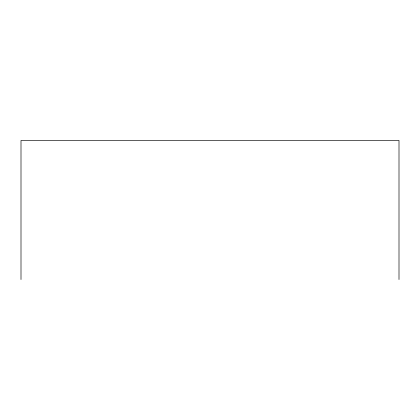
<?xml version="1.0" encoding="UTF-8"?>
<svg xmlns="http://www.w3.org/2000/svg" width="420" height="420" viewBox="0 0 420 420"><rect width="100%" height="100%" fill="white"/><g stroke="black" fill="none" stroke-linecap="round" stroke-linejoin="round"><path stroke-width="0.63" d="M399 279.536L399 140.464L21 140.464L21 279.536"/></g></svg>
